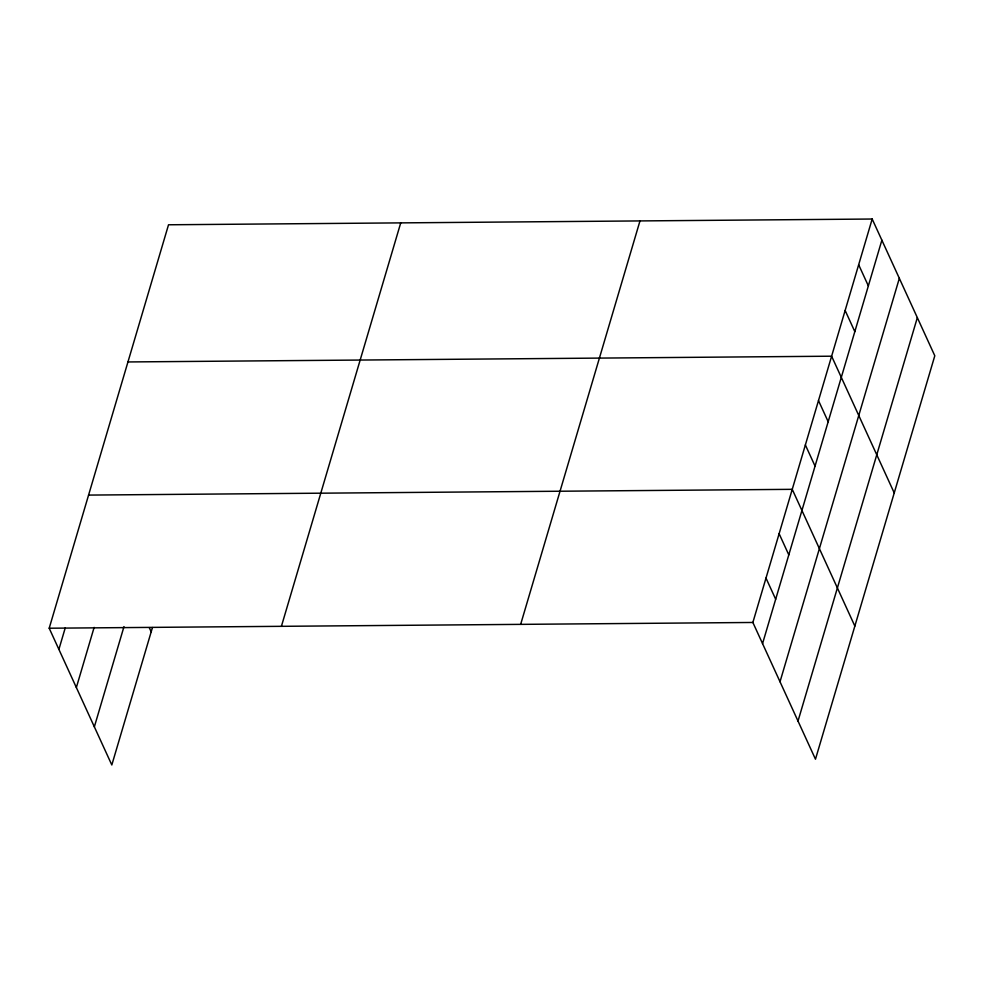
<?xml version="1.0" encoding="UTF-8"?>
<svg xmlns="http://www.w3.org/2000/svg" width="984" height="984" viewBox="0 0 984 984"><rect width="100%" height="100%" fill="white"/><g stroke="black" fill="none" stroke-linecap="round" stroke-linejoin="round"><path stroke-width="1.48" d="M152.459 627.546L111.819 764.974L49.2 628.222L168.522 224.782L872.181 219.026L934.8 355.777L815.478 759.217L752.871 622.466L872.181 219.026M58.892 649.379L65.239 627.903M76.358 687.521L94.132 627.398M94.353 726.832L123.984 626.623M281.412 626.316L400.734 222.876M520.659 624.36L639.981 220.92M762.551 643.622L881.873 240.182M780.017 681.764L899.339 278.324M798.012 721.075L917.334 317.635M127.957 361.952L831.615 356.196L894.235 492.947M88.572 495.087L792.243 489.331L854.85 626.082M49.2 628.222L752.871 622.466M858.663 264.745L868.355 285.901M845.145 310.464L854.825 331.633M818.491 400.574L828.184 421.73M805.367 444.952L815.059 466.108M779.119 533.709L788.799 554.865M765.995 578.088L775.675 599.244M149.322 627.755L151.192 631.839"/></g></svg>
